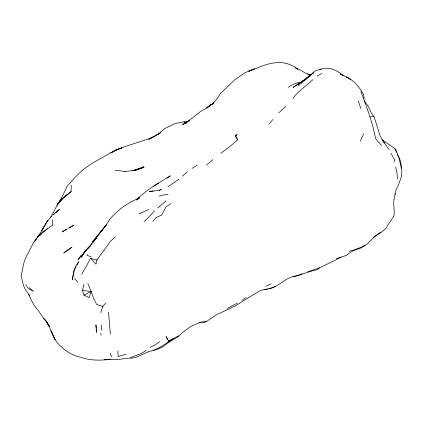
<?xml version="1.0" encoding="UTF-8"?>
<svg xmlns="http://www.w3.org/2000/svg" width="423" height="423" viewBox="0 0 423 423"><rect width="100%" height="100%" fill="white"/><g stroke="black" fill="none" stroke-linecap="round" stroke-linejoin="round"><path stroke-width="0.63" d="M52.685 219.881L52.685 225.105L43.072 231.883L38.26 236.383M235.357 135.91L237.06 134.604L235.357 135.91L237.742 139.759L230.551 145.977L220.938 153.195M71.122 191.55L62.297 198.842L56.782 205.382L59.78 200.745L71.122 191.55L71.228 185.147M393.998 199.561C393.099 205.102 394.95 210.643 393.861 216.153L387.759 225.226L386.183 228.214L382.323 231.534L373.223 237.388M401.321 168.671C401.681 163.442 399.83 158.313 397.128 153.898M394.019 199.407L395.156 193.755M395.082 194.495L396.155 189.562L398.281 185.242L401.617 176.063L401.85 170.649L399.005 157.906M115.178 236.97L110.371 241.443L96.925 259.918L95.947 264.132L90.464 258.093L86.63 265.861L81.65 274.284M87.862 283.563L91.141 291.479L89.158 297.707L83.944 295.164L82.474 290.464L83.987 284.039M360.348 108.51L360.539 107.722L358.381 101.145M87.223 254.413L86.964 255.291L91.141 256.861M100.759 312.586L102.942 306.4L105.565 303.117M393.998 162.004L394.765 160.121L390.984 153.274M360.348 141.139L363.621 133.694M34.617 241.723L41.676 230.757L47.878 220.108M76.024 266.739L74.189 270.123L72.264 279.709L74.189 270.123L76.098 265.67L78.768 261.663L76.938 265.047M44.716 225.348L41.676 230.757L47.016 221.689M47.313 221.298C53.747 214.725 55.408 205.028 62.297 198.842L57.147 204.774L60.769 201.131M35.421 239.92L33.454 242.865L25.28 258.532L23.804 263.233L21.15 275.912L23.519 285.647L25.644 289.972L29.753 295.74L28.648 294.186C31.228 299.955 33.639 305.861 38.207 310.403L43.675 318.413L46.567 321.607M95.947 238.789L96.55 237.927L93.145 242.363M96.396 237.731L97.486 236.246M98.575 234.754L100.029 232.772M106.723 224.375L101.102 231.54M99.96 232.809L95.424 238.583L105.565 225.797L110.371 218.432C118.445 209.739 127.899 202.242 139.215 198.255L136.243 199.915M102.503 230.107L100.759 231.778L106.638 224.465M92.346 243.384L90.506 245.673M269.012 124.246L272.787 119.529M96.206 238.424L87.212 248.872L90.263 246.096C86.392 249.142 83.257 253.028 81.089 257.448L83.468 253.271L88.841 247.492M99.939 232.946L92.399 241.776L95.535 238.731M293.044 98.115L297.855 92.595L313.031 79.64M152.967 221.234L156.214 217.559L161.575 215.106L166.139 206.636L170.77 203.764M35.548 239.846L36.875 238.44M39.529 235.632L43.072 231.883L37.06 237.583L41.486 233.808M213.731 102.916L212.045 104.64L217.819 97.702L220.304 93.589L234.786 79.746L244.975 72.698L254.45 68.896L248.809 71.186C256.967 68.447 264.571 64.254 273.2 63.064C281.85 61.441 291.061 63.609 297.855 69.25L295.291 67.675L300.605 70.16L305.284 73.01L310.08 74.681M154.453 210.992L147.754 218.226L144.021 221.62M64.391 197.493L67.104 194.765L59.78 200.745L62.234 196.679L67.104 186.358L75.728 176.645L82.993 169.734L91.669 163.643L111.038 152.624L116.087 149.991L121.998 147.849L115.178 150.482L110.905 152.856M285.758 106.485L278.625 112.909M370.241 240.888L374.767 236.594L380.536 232.391M370.125 241.147L366.492 244.6L361.311 247.159L355.553 249.385M165.858 200.925L157.89 208.068M101.88 230.598L102.805 229.742M50.358 217.507L51.786 216.227M53.213 214.953L54.16 214.101M55.587 212.827L59.394 209.422L52.685 215.027M136.465 199.899C146.215 189.827 158.63 183.106 170.379 175.778L167.286 178.157M182.482 176.084L187.289 171.823M206.514 165.081L212.795 159.714M43.453 232.132L47.878 228.362M136.444 199.936L139.215 197.578L136.243 199.82M308.288 76.827L315.447 70.805L321.697 68.864L320.518 69.446M307.04 77.546L303.45 80.534L311.73 74.21L307.468 77.198M297.85 86.118L310.921 75.305M211.32 104.529L206.932 108.071L206.757 107.691L214.075 102.35M178.807 179.336L168.058 186.633M319.487 267.912L317.081 269.763C309.821 271.259 303.032 273.993 295.883 275.997C285.377 277.139 278.99 286.942 269.012 288.83M208.005 107.098L210.987 104.862L206.757 107.691L206.514 108.219L201.708 110.699C195.304 115.236 189.567 121.1 182.477 124.531L186.527 122.961M199.423 322.86L203.6 322.633L206.514 321.522L216.132 314.945L235.357 305.898L259.394 291.04L262.429 289.988L269.604 288.576L275.463 286.413M159.709 341.699L155.363 344.74L150.239 347.331M297.855 84.219L303.339 80.47L297.855 84.219L302.662 81.211M192.095 168.391L196.901 165.144M298.939 83.479L293.044 87.418L297.321 84.574M146.014 350.445L141.546 353.417L129.961 357.826M241.871 300.319L246.424 297.401M153.639 186.162L158.445 183.143L156.447 184.391M365.155 245.34L360.348 248.301L349.234 251.288M178.501 335.894C168.793 340.415 161.084 348.663 150.414 351.153C143.371 353.083 137.322 358.482 129.602 358.249M160.772 132.642L148.827 139.373L158.445 134.012L165.166 128.365L172.864 124.616L175.788 123.394L189.71 120.74M313.877 72.534L312.274 73.507L313.454 72.93M157.113 134.821L159.757 133.261M317.081 76.203L321.887 73.359M288.237 87.254L293.044 84.426L298.871 82.263M355.537 249.417L350.281 252.415L346.654 255.349L340.441 257.316L335.582 260.06L319.888 267.653L307.854 271.804M110.942 152.835L116.087 149.991L115.178 150.482C127.714 144.915 141.071 142.054 153.639 136.729M237.25 303.201L227.119 308.457M159.312 190.503L161.285 189.456L158.445 190.509L149.25 191.339L153.142 191.207M83.944 295.164L91.141 291.479L93.43 297.882L96.65 304.481L102.942 306.4M139.215 213.821L148.827 209.544M265.697 286.323L270.969 283.812M140.045 168.597L144.021 166.736L132.759 170.712L144.021 167.349L134.408 170.527L138.718 169.179L134.408 170.395L125.012 171.542M200.671 322.141L190.81 326.35L182.424 332.61L177.671 337.089L168.058 342.73L163.252 346.569L158.445 348.811L153.639 350.45M173.525 338.574L168.058 340.959L168.851 341.424L166.144 336.523L167.339 339.299M302.059 273.829L297.855 275.627L293.044 276.579M125.864 354.225L118.16 356.563L117.927 350.879M336.311 258.723L341.118 257.036M159.307 196.145L163.252 194.961L168.058 194.506M187.289 121.887L184.185 122.691L187.833 121.808M322.141 68.827C329.633 66.57 337.697 70.593 343.116 75.68M128.645 358.175L116.447 359.666L104.148 359.576L110.371 359.418C100.468 360.385 90.474 360.851 80.962 357.292C73.602 355.923 66.882 352.174 61.568 346.945C53.441 340.869 51.77 330.416 46.868 322.12L49.142 326.36M307.468 74.564L311.714 74.242M264.201 289.353L267.516 289.099M364.425 100.563L369.961 116.87L374.08 116.558L380.118 135.899L384.385 143.006L389.192 149.768M201.708 321.84L206.514 321.522M115.178 170.268L125.753 171.5M82.474 290.464L91.141 291.479M96.925 259.918L94.202 259.468L90.464 258.093M342.085 75.083L340.023 73.893L345.924 76.616L350.73 79.498L346.432 77.007C354.284 80.55 359.719 87.387 363.674 94.81L364.103 98.723M381.958 139.759L393.998 147.881L396.134 150.699L398.804 157.282M29.467 287.762L33.454 291.31L28.648 288.809L25.66 284.409M43.675 318.413L46.625 321.649M74.427 278.456L77.726 282.104M381.509 145.57L375.724 138.913L372.795 126.117L369.961 116.87M374.08 116.558C369.866 112.661 369.734 106.131 365.155 102.704L360.84 91.463M382.651 140.69L384.385 143.006M47.878 324.007L49.734 326.619M45.213 320L49.327 326.255M235.362 135.587L237.742 139.759M52.949 335.058L55.043 339.606L51.035 330.818L52.685 334.487M395.256 148.737L396.441 152.211M110.371 353.364L111.439 357.007M395.648 167.069L397.134 173.478L397.366 179.162M100.759 333.181L101.092 335.222M108.515 312.142L110.371 334.017M96.248 328.153L95.947 324.885L96.46 332.346L96.307 329.353M101.642 324.827L101.726 330.421M83.733 253.425L81.528 256.687L86.334 249.723L83.733 253.425M81.528 255.127L78.07 259.701L81.528 255.127M67.104 250.575L63.741 252.986L71.915 247.206L67.104 250.575M63.915 230.884L62.297 231.899L67.109 228.959L63.915 230.884M73.607 225.374L68.722 228.108L73.607 225.374"/></g></svg>
